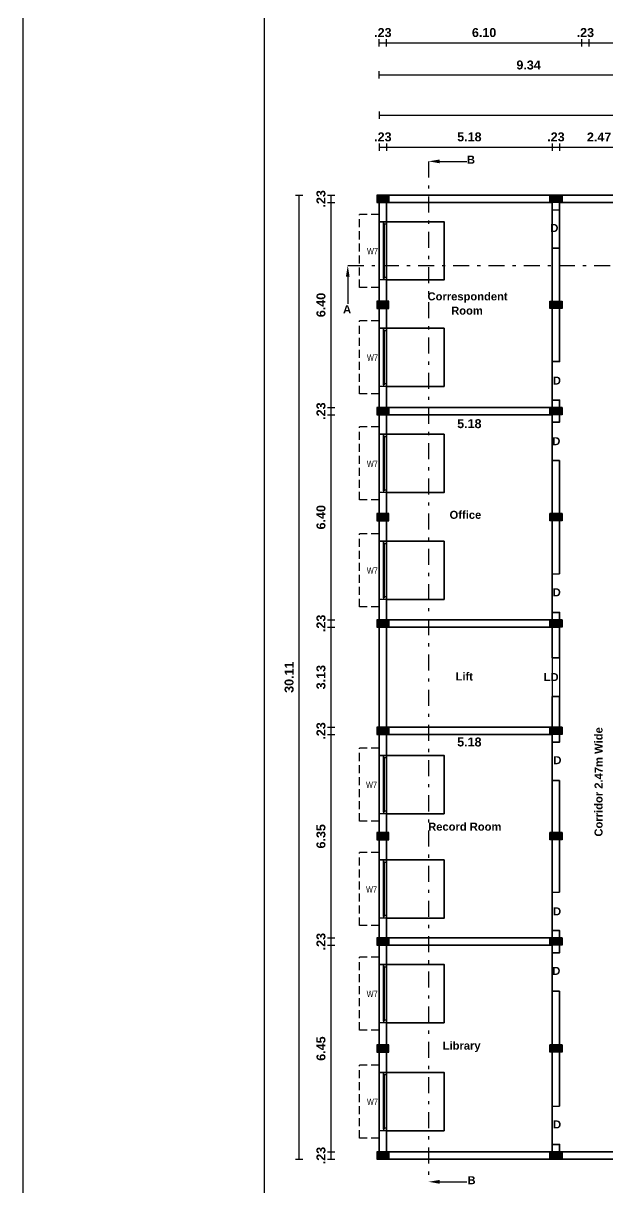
# Model space of a CAD drawing. Header units: metres. Extents: x 0 to 602, y 0 to 196.
# Drawn here: x 295.49 to 313.76, y 67.42 to 103.78 of the extents above; entities that cross this region are included whole.
import ezdxf

# ---------------------------------------------------------------- set-up
doc = ezdxf.new("R2010")
doc.units = ezdxf.units.M
doc.header["$MEASUREMENT"] = 0
doc.linetypes.add('DASHDOT2', pattern=[0.5, 0.25, -0.125, 0, -0.125])
doc.linetypes.add('HIDDEN', pattern=[0.375, 0.25, -0.125])
for name, color, linetype, lineweight in [('BLK_1_FLR_0_BLT_UP_AREA', 4, 'Continuous', 30), ('BLK_1_FLR_0_ROOM_1_LIGHT_VENTILATION_1', 4, 'Continuous', 30), ('BLK_1_FLR_0_ROOM_1_LIGHT_VENTILATION_2', 4, 'Continuous', 30), ('BLK_1_FLR_0_ROOM_2_LIGHT_VENTILATION_1', 4, 'Continuous', 30), ('BLK_1_FLR_0_ROOM_2_LIGHT_VENTILATION_2', 4, 'Continuous', 30), ('BLK_1_FLR_0_ROOM_3_LIGHT_VENTILATION_1', 4, 'Continuous', 30), ('BLK_1_FLR_0_ROOM_3_LIGHT_VENTILATION_2', 4, 'Continuous', 30), ('BLK_1_FLR_0_ROOM_4_LIGHT_VENTILATION_1', 4, 'Continuous', 30), ('BLK_1_FLR_0_ROOM_4_LIGHT_VENTILATION_2', 4, 'Continuous', 30)]:
    doc.layers.add(name, color=color, linetype=linetype, lineweight=lineweight)
for name, color, linetype in [('BLK_1_FLR_0_CARPET_AREA', 10, 'Continuous'), ('BLK_1_FLR_0_REGULAR_ROOM_1', 3, 'Continuous'), ('BLK_1_FLR_0_REGULAR_ROOM_2', 3, 'Continuous'), ('BLK_1_FLR_0_REGULAR_ROOM_3', 3, 'Continuous'), ('BLK_1_FLR_0_REGULAR_ROOM_4', 3, 'Continuous'), ('BLK_1_FLR_1_LIFT_2', 7, 'Continuous')]:
    doc.layers.add(name, color=color, linetype=linetype)
doc.styles.add('Ar Bold', font='arialbd.ttf')
doc.styles.get("Standard").update_dxf_attribs({"font": 'swissc.ttf', "height": 0.23})
doc.dimstyles.new('~dimensions', dxfattribs={"dimtxt": 0.28, "dimasz": 0.17, "dimexe": 0.05, "dimexo": 0.0625, "dimgap": 0.06, "dimtad": 1, "dimzin": 4, "dimdsep": 46, "dimtxsty": 'Ar Bold', "dimcen": 0.09, "dimse1": 1, "dimse2": 1, "dimsd1": 1, "dimsd2": 1, "dimclrt": 4, "dimadec": 0, "dimazin": 0, "dimtfac": 1, "dimtix": 1, "dimtofl": 0, "dimtmove": 2, "dimatfit": 3, "dimfxl": 0, "dimtolj": 1, "dimtzin": 0, "dimarcsym": 0})

# ---------------------------------------------------------------- blocks, each defined once
blk = doc.blocks.new('*D991')
at = {"layer": 'Defpoints', "color": 0, "linetype": 'Continuous', "lineweight": 30}
for p in [(304.997, 68.536), (304.997, 68.536), (304.997, 68.306)]:
    blk.add_point(p, dxfattribs=at)
at = {"color": 4, "linetype": 'Continuous', "insert": (304.794, 68.421), "char_height": 0.28, "attachment_point": 5, "rotation": 90, "style": 'Ar Bold'}
blk.add_mtext('\\A1;.23', dxfattribs=at)
blk = doc.blocks.new('*D992')
at = {"layer": 'Defpoints', "color": 0, "linetype": 'Continuous', "lineweight": 30}
for p in [(304.997, 74.986), (304.997, 74.986), (304.997, 68.536)]:
    blk.add_point(p, dxfattribs=at)
at = {"color": 4, "linetype": 'Continuous', "insert": (304.794, 71.761), "char_height": 0.28, "attachment_point": 5, "rotation": 90, "style": 'Ar Bold'}
blk.add_mtext('\\A1;6.45', dxfattribs=at)
blk = doc.blocks.new('*D993')
at = {"layer": 'Defpoints', "color": 0, "linetype": 'Continuous', "lineweight": 30}
for p in [(304.997, 75.216), (304.997, 75.216), (304.997, 74.986)]:
    blk.add_point(p, dxfattribs=at)
at = {"color": 4, "linetype": 'Continuous', "insert": (304.794, 75.101), "char_height": 0.28, "attachment_point": 5, "rotation": 90, "style": 'Ar Bold'}
blk.add_mtext('\\A1;.23', dxfattribs=at)
blk = doc.blocks.new('*D994')
at = {"layer": 'Defpoints', "color": 0, "linetype": 'Continuous', "lineweight": 30}
for p in [(304.997, 81.566), (304.997, 81.566), (304.997, 75.216)]:
    blk.add_point(p, dxfattribs=at)
at = {"color": 4, "linetype": 'Continuous', "insert": (304.794, 78.391), "char_height": 0.28, "attachment_point": 5, "rotation": 90, "style": 'Ar Bold'}
blk.add_mtext('\\A1;6.35', dxfattribs=at)
blk = doc.blocks.new('*D995')
at = {"layer": 'Defpoints', "color": 0, "linetype": 'Continuous', "lineweight": 30}
for p in [(304.997, 81.796), (304.997, 81.796), (304.997, 81.566)]:
    blk.add_point(p, dxfattribs=at)
at = {"color": 4, "linetype": 'Continuous', "insert": (304.794, 81.681), "char_height": 0.28, "attachment_point": 5, "rotation": 90, "style": 'Ar Bold'}
blk.add_mtext('\\A1;.23', dxfattribs=at)
blk = doc.blocks.new('*D996')
at = {"layer": 'Defpoints', "color": 0, "linetype": 'Continuous', "lineweight": 30}
for p in [(304.997, 84.926), (304.997, 84.926), (304.997, 81.796)]:
    blk.add_point(p, dxfattribs=at)
at = {"color": 4, "linetype": 'Continuous', "insert": (304.794, 83.361), "char_height": 0.28, "attachment_point": 5, "rotation": 90, "style": 'Ar Bold'}
blk.add_mtext('\\A1;3.13', dxfattribs=at)
blk = doc.blocks.new('*D911')
at = {"layer": 'Defpoints', "color": 0, "linetype": 'Continuous', "lineweight": 30}
for p in [(304.997, 85.156), (304.997, 85.156), (304.997, 84.926)]:
    blk.add_point(p, dxfattribs=at)
at = {"color": 4, "linetype": 'Continuous', "insert": (304.794, 85.041), "char_height": 0.28, "attachment_point": 5, "rotation": 90, "style": 'Ar Bold'}
blk.add_mtext('\\A1;.23', dxfattribs=at)
blk = doc.blocks.new('*D912')
at = {"layer": 'Defpoints', "color": 0, "linetype": 'Continuous', "lineweight": 30}
for p in [(304.997, 91.556), (304.997, 91.556), (304.997, 85.156)]:
    blk.add_point(p, dxfattribs=at)
at = {"color": 4, "linetype": 'Continuous', "insert": (304.794, 88.356), "char_height": 0.28, "attachment_point": 5, "rotation": 90, "style": 'Ar Bold'}
blk.add_mtext('\\A1;6.40', dxfattribs=at)
blk = doc.blocks.new('*D913')
at = {"layer": 'Defpoints', "color": 0, "linetype": 'Continuous', "lineweight": 30}
for p in [(304.997, 91.786), (304.997, 91.786), (304.997, 91.556)]:
    blk.add_point(p, dxfattribs=at)
at = {"color": 4, "linetype": 'Continuous', "insert": (304.794, 91.671), "char_height": 0.28, "attachment_point": 5, "rotation": 90, "style": 'Ar Bold'}
blk.add_mtext('\\A1;.23', dxfattribs=at)
blk = doc.blocks.new('*D914')
at = {"layer": 'Defpoints', "color": 0, "linetype": 'Continuous', "lineweight": 30}
for p in [(304.997, 98.186), (304.997, 98.186), (304.997, 91.786)]:
    blk.add_point(p, dxfattribs=at)
at = {"color": 4, "linetype": 'Continuous', "insert": (304.794, 94.986), "char_height": 0.28, "attachment_point": 5, "rotation": 90, "style": 'Ar Bold'}
blk.add_mtext('\\A1;6.40', dxfattribs=at)
blk = doc.blocks.new('*D915')
at = {"layer": 'Defpoints', "color": 0, "linetype": 'Continuous', "lineweight": 30}
for p in [(304.997, 98.416), (304.997, 98.416), (304.997, 98.186)]:
    blk.add_point(p, dxfattribs=at)
at = {"color": 4, "linetype": 'Continuous', "insert": (304.794, 98.301), "char_height": 0.28, "attachment_point": 5, "rotation": 90, "style": 'Ar Bold'}
blk.add_mtext('\\A1;.23', dxfattribs=at)
blk = doc.blocks.new('*D916')
at = {"layer": 'Defpoints', "color": 0, "linetype": 'Continuous', "lineweight": 30}
for p in [(304, 98.416), (304.112, 98.416), (304.112, 68.306)]:
    blk.add_point(p, dxfattribs=at)
at = {"color": 4, "linetype": 'Continuous', "insert": (303.797, 83.361), "char_height": 0.28, "attachment_point": 5, "rotation": 90, "style": 'Ar Bold'}
blk.add_mtext('\\A1;30.11', dxfattribs=at)
blk = doc.blocks.new('*D917')
at = {"layer": 'Defpoints', "color": 0, "linetype": 'Continuous', "lineweight": 30}
for p in [(306.612, 100.031), (306.842, 100.031), (306.842, 100.031)]:
    blk.add_point(p, dxfattribs=at)
at = {"color": 4, "linetype": 'Continuous', "insert": (306.727, 100.234), "char_height": 0.28, "attachment_point": 5, "style": 'Ar Bold'}
blk.add_mtext('\\A1;.23', dxfattribs=at)
blk = doc.blocks.new('*D918')
at = {"layer": 'Defpoints', "color": 0, "linetype": 'Continuous', "lineweight": 30}
for p in [(306.842, 100.031), (312.022, 100.031), (312.022, 100.031)]:
    blk.add_point(p, dxfattribs=at)
at = {"color": 4, "linetype": 'Continuous', "insert": (309.432, 100.234), "char_height": 0.28, "attachment_point": 5, "style": 'Ar Bold'}
blk.add_mtext('\\A1;5.18', dxfattribs=at)
blk = doc.blocks.new('*D919')
at = {"layer": 'Defpoints', "color": 0, "linetype": 'Continuous', "lineweight": 30}
for p in [(312.022, 100.031), (312.252, 100.031), (312.252, 100.031)]:
    blk.add_point(p, dxfattribs=at)
at = {"color": 4, "linetype": 'Continuous', "insert": (312.137, 100.234), "char_height": 0.28, "attachment_point": 5, "style": 'Ar Bold'}
blk.add_mtext('\\A1;.23', dxfattribs=at)
blk = doc.blocks.new('*D920')
at = {"layer": 'Defpoints', "color": 0, "linetype": 'Continuous', "lineweight": 30}
for p in [(312.252, 100.031), (314.722, 100.031), (314.722, 100.031)]:
    blk.add_point(p, dxfattribs=at)
at = {"color": 4, "linetype": 'Continuous', "insert": (313.487, 100.232), "char_height": 0.28, "attachment_point": 5, "style": 'Ar Bold'}
blk.add_mtext('\\A1;2.47', dxfattribs=at)
blk = doc.blocks.new('*D942')
at = {"layer": 'Defpoints', "color": 0, "linetype": 'Continuous', "lineweight": 30}
for p in [(306.612, 101.02), (306.612, 100.916), (365.302, 100.916)]:
    blk.add_point(p, dxfattribs=at)
at = {"color": 4, "linetype": 'Continuous', "insert": (335.957, 101.223), "char_height": 0.28, "attachment_point": 5, "style": 'Ar Bold'}
blk.add_mtext('\\A1;58.69', dxfattribs=at)
blk = doc.blocks.new('*D1004')
at = {"layer": 'Defpoints', "color": 0, "linetype": 'Continuous', "lineweight": 30}
for p in [(306.842, 81.459), (312.021, 81.129), (312.022, 81.451)]:
    blk.add_point(p, dxfattribs=at)
at = {"color": 4, "linetype": 'Continuous', "insert": (309.431, 81.335), "char_height": 0.28, "attachment_point": 5, "rotation": 359.9165, "style": 'Ar Bold'}
blk.add_mtext('\\A1;5.18', dxfattribs=at)
blk = doc.blocks.new('*D1005')
at = {"layer": 'Defpoints', "color": 0, "linetype": 'Continuous', "lineweight": 30}
for p in [(306.842, 91.446), (312.022, 91.441), (312.021, 91.072)]:
    blk.add_point(p, dxfattribs=at)
at = {"color": 4, "linetype": 'Continuous', "insert": (309.431, 91.277), "char_height": 0.28, "attachment_point": 5, "rotation": 359.9458, "style": 'Ar Bold'}
blk.add_mtext('\\A1;5.18', dxfattribs=at)
blk = doc.blocks.new('*D1081')
at = {"layer": 'Defpoints', "color": 0, "linetype": 'Continuous', "lineweight": 30}
for p in [(306.612, 103.289), (306.842, 103.289), (306.842, 103.289)]:
    blk.add_point(p, dxfattribs=at)
at = {"color": 4, "linetype": 'Continuous', "insert": (306.727, 103.492), "char_height": 0.28, "attachment_point": 5, "style": 'Ar Bold'}
blk.add_mtext('\\A1;.23', dxfattribs=at)
blk = doc.blocks.new('*D1082')
at = {"layer": 'Defpoints', "color": 0, "linetype": 'Continuous', "lineweight": 30}
for p in [(306.842, 103.289), (312.942, 103.289), (312.942, 103.289)]:
    blk.add_point(p, dxfattribs=at)
at = {"color": 4, "linetype": 'Continuous', "insert": (309.892, 103.492), "char_height": 0.28, "attachment_point": 5, "style": 'Ar Bold'}
blk.add_mtext('\\A1;6.10', dxfattribs=at)
blk = doc.blocks.new('*D1083')
at = {"layer": 'Defpoints', "color": 0, "linetype": 'Continuous', "lineweight": 30}
for p in [(312.942, 103.289), (313.172, 103.289), (313.172, 103.289)]:
    blk.add_point(p, dxfattribs=at)
at = {"color": 4, "linetype": 'Continuous', "insert": (313.057, 103.492), "char_height": 0.28, "attachment_point": 5, "style": 'Ar Bold'}
blk.add_mtext('\\A1;.23', dxfattribs=at)
blk = doc.blocks.new('*D1084')
at = {"layer": 'Defpoints', "color": 0, "linetype": 'Continuous', "lineweight": 30}
for p in [(313.172, 103.289), (315.722, 103.289), (315.722, 103.289)]:
    blk.add_point(p, dxfattribs=at)
at = {"color": 4, "linetype": 'Continuous', "insert": (314.447, 103.492), "char_height": 0.28, "attachment_point": 5, "style": 'Ar Bold'}
blk.add_mtext('\\A1;2.55', dxfattribs=at)
blk = doc.blocks.new('*D1105')
at = {"layer": 'Defpoints', "color": 0, "linetype": 'Continuous', "lineweight": 30}
for p in [(306.612, 102.289), (315.952, 102.263), (315.952, 102.263)]:
    blk.add_point(p, dxfattribs=at)
at = {"color": 4, "linetype": 'Continuous', "insert": (311.282, 102.479), "char_height": 0.28, "attachment_point": 5, "rotation": 359.8406, "style": 'Ar Bold'}
blk.add_mtext('\\A1;9.34', dxfattribs=at)

msp = doc.modelspace()

# ---------------------------------------------------------------- hatches: boundary and pattern name
at = {"linetype": 'Continuous', "ltscale": 0.1}
h = msp.add_hatch(color=8, dxfattribs=at)
h.dxf.hatch_style = 1
h.paths.add_polyline_path([(306.537, 98.186), (306.917, 98.186), (306.917, 98.416), (306.537, 98.416)])
h = msp.add_hatch(color=8, dxfattribs=at)
h.dxf.hatch_style = 1
h.paths.add_polyline_path([(312.327, 98.186), (311.947, 98.186), (311.947, 98.416), (312.327, 98.416)])
h = msp.add_hatch(color=8, dxfattribs=at)
h.dxf.hatch_style = 1
h.paths.add_polyline_path([(306.537, 94.871), (306.917, 94.871), (306.917, 95.101), (306.537, 95.101)])
h = msp.add_hatch(color=8, dxfattribs=at)
h.dxf.hatch_style = 1
h.paths.add_polyline_path([(312.327, 94.871), (311.947, 94.871), (311.947, 95.101), (312.327, 95.101)])
h = msp.add_hatch(color=8, dxfattribs=at)
h.dxf.hatch_style = 1
h.paths.add_polyline_path([(306.537, 91.556), (306.917, 91.556), (306.917, 91.786), (306.537, 91.786)])
h = msp.add_hatch(color=8, dxfattribs=at)
h.dxf.hatch_style = 1
h.paths.add_polyline_path([(312.327, 91.556), (311.947, 91.556), (311.947, 91.786), (312.327, 91.786)])
h = msp.add_hatch(color=8, dxfattribs=at)
h.dxf.hatch_style = 1
h.paths.add_polyline_path([(306.537, 88.241), (306.917, 88.241), (306.917, 88.471), (306.537, 88.471)])
h = msp.add_hatch(color=8, dxfattribs=at)
h.dxf.hatch_style = 1
h.paths.add_polyline_path([(312.327, 88.241), (311.947, 88.241), (311.947, 88.471), (312.327, 88.471)])
h = msp.add_hatch(color=8, dxfattribs=at)
h.dxf.hatch_style = 1
h.paths.add_polyline_path([(306.537, 84.926), (306.917, 84.926), (306.917, 85.156), (306.537, 85.156)])
h = msp.add_hatch(color=8, dxfattribs=at)
h.dxf.hatch_style = 1
h.paths.add_polyline_path([(312.327, 84.926), (311.947, 84.926), (311.947, 85.156), (312.327, 85.156)])
h = msp.add_hatch(color=8, dxfattribs=at)
h.dxf.hatch_style = 1
h.paths.add_polyline_path([(306.537, 81.566), (306.917, 81.566), (306.917, 81.796), (306.537, 81.796)])
h = msp.add_hatch(color=8, dxfattribs=at)
h.dxf.hatch_style = 1
h.paths.add_polyline_path([(312.327, 81.566), (311.947, 81.566), (311.947, 81.796), (312.327, 81.796)])
h = msp.add_hatch(color=8, dxfattribs=at)
h.dxf.hatch_style = 1
h.paths.add_polyline_path([(306.537, 78.276), (306.917, 78.276), (306.917, 78.506), (306.537, 78.506)])
h = msp.add_hatch(color=8, dxfattribs=at)
h.dxf.hatch_style = 1
h.paths.add_polyline_path([(312.327, 78.276), (311.947, 78.276), (311.947, 78.506), (312.327, 78.506)])
h = msp.add_hatch(color=8, dxfattribs=at)
h.dxf.hatch_style = 1
h.paths.add_polyline_path([(306.537, 74.986), (306.917, 74.986), (306.917, 75.216), (306.537, 75.216)])
h = msp.add_hatch(color=8, dxfattribs=at)
h.dxf.hatch_style = 1
h.paths.add_polyline_path([(312.327, 74.986), (311.947, 74.986), (311.947, 75.216), (312.327, 75.216)])
h = msp.add_hatch(color=8, dxfattribs=at)
h.dxf.hatch_style = 1
h.paths.add_polyline_path([(306.537, 71.646), (306.917, 71.646), (306.917, 71.876), (306.537, 71.876)])
h = msp.add_hatch(color=8, dxfattribs=at)
h.dxf.hatch_style = 1
h.paths.add_polyline_path([(312.327, 71.646), (311.947, 71.646), (311.947, 71.876), (312.327, 71.876)])
h = msp.add_hatch(color=8, dxfattribs=at)
h.dxf.hatch_style = 1
h.paths.add_polyline_path([(306.537, 68.306), (306.917, 68.306), (306.917, 68.536), (306.537, 68.536)])
h = msp.add_hatch(color=8, dxfattribs=at)
h.dxf.hatch_style = 1
h.paths.add_polyline_path([(312.327, 68.306), (311.947, 68.306), (311.947, 68.536), (312.327, 68.536)])

# ---------------------------------------------------------------- linework, layer by layer
at = {"linetype": 'Continuous'}
for p, q in [((306.612, 103.059), (306.612, 103.289)), ((306.842, 103.059), (306.842, 103.289)), ((312.942, 103.059), (312.942, 103.289)), ((313.172, 103.059), (313.172, 103.289)), ((306.612, 103.174), (365.302, 103.174)), ((306.612, 102.059), (306.612, 102.289)), ((306.612, 102.174), (365.302, 102.174)), ((306.612, 101.031), (306.612, 100.801)), ((306.612, 100.916), (365.302, 100.916)), ((306.612, 100.031), (306.612, 99.801)), ((306.842, 100.031), (306.842, 99.801)), ((312.022, 100.031), (312.022, 99.801)), ((312.252, 100.031), (312.252, 99.801)), ((306.612, 99.916), (365.302, 99.916)), ((303.997, 98.416), (304.227, 98.416)), ((304.112, 68.306), (304.112, 98.416)), ((304.997, 98.416), (305.227, 98.416)), ((305.112, 68.306), (305.112, 98.416)), ((304.997, 98.186), (305.227, 98.186)), ((304.997, 91.786), (305.227, 91.786)), ((304.997, 91.556), (305.227, 91.556)), ((304.997, 85.156), (305.227, 85.156)), ((304.997, 84.926), (305.227, 84.926)), ((312.022, 83.961), (312.252, 83.961)), ((312.022, 82.761), (312.252, 82.761)), ((304.997, 81.796), (305.227, 81.796)), ((304.997, 81.566), (305.227, 81.566)), ((304.997, 75.216), (305.227, 75.216)), ((304.997, 74.986), (305.227, 74.986)), ((304.997, 68.536), (305.227, 68.536)), ((303.997, 68.306), (304.227, 68.306)), ((304.997, 68.306), (305.227, 68.306))]:
    msp.add_line(p, q, dxfattribs=at)
at = {"color": 71, "linetype": 'DASHDOT2', "ltscale": 2}
for p, q in [((308.153, 99.471), (308.153, 67.6)), ((305.629, 96.22), (365.902, 96.22))]:
    msp.add_line(p, q, dxfattribs=at)
at = {"linetype": 'Continuous', "ltscale": 0.1}
for p, q in [((306.537, 98.416), (306.917, 98.416)), ((365.302, 98.416), (306.612, 98.416)), ((306.612, 98.416), (306.612, 68.306)), ((312.327, 98.416), (311.947, 98.416)), ((312.022, 98.186), (306.842, 98.186)), ((306.842, 98.186), (306.842, 91.786)), ((312.022, 98.186), (312.022, 97.956)), ((312.022, 97.956), (312.252, 97.956)), ((314.722, 98.186), (312.252, 98.186)), ((312.252, 98.186), (312.252, 97.956)), ((312.022, 96.756), (312.022, 93.216)), ((312.022, 96.756), (312.252, 96.756)), ((312.252, 96.756), (312.252, 93.216)), ((306.537, 95.101), (306.917, 95.101)), ((312.022, 93.216), (312.252, 93.216)), ((312.022, 92.016), (312.022, 91.786)), ((312.022, 92.016), (312.252, 92.016)), ((312.252, 92.016), (312.252, 91.326)), ((306.537, 91.786), (306.917, 91.786)), ((312.022, 91.786), (306.842, 91.786)), ((312.327, 91.786), (311.947, 91.786)), ((312.022, 91.556), (306.842, 91.556)), ((306.842, 91.556), (306.842, 85.156)), ((312.022, 91.556), (312.022, 91.326)), ((312.022, 91.326), (312.252, 91.326)), ((312.022, 90.126), (312.022, 86.586)), ((312.022, 90.126), (312.252, 90.126)), ((312.252, 90.126), (312.252, 86.586)), ((306.537, 88.471), (306.917, 88.471)), ((312.327, 88.471), (311.947, 88.471)), ((312.022, 86.586), (312.252, 86.586)), ((306.537, 85.156), (306.917, 85.156)), ((312.022, 85.156), (306.842, 85.156)), ((312.327, 85.156), (311.947, 85.156)), ((312.022, 85.386), (312.022, 85.156)), ((312.022, 85.386), (312.252, 85.386)), ((312.252, 85.386), (312.252, 84.926)), ((312.252, 84.926), (306.842, 84.926)), ((306.842, 84.926), (306.842, 81.796)), ((306.537, 81.796), (306.917, 81.796)), ((312.252, 81.796), (306.842, 81.796)), ((312.022, 81.566), (306.842, 81.566)), ((306.842, 81.566), (306.842, 75.216)), ((312.327, 81.796), (311.947, 81.796)), ((312.022, 81.566), (312.022, 81.336)), ((312.252, 81.796), (312.252, 81.336)), ((312.022, 81.336), (312.252, 81.336)), ((312.022, 80.136), (312.022, 76.646)), ((312.022, 80.136), (312.252, 80.136)), ((312.252, 80.136), (312.252, 76.646)), ((306.537, 78.506), (306.917, 78.506)), ((312.327, 78.506), (311.947, 78.506)), ((312.022, 76.646), (312.252, 76.646)), ((312.022, 75.446), (312.022, 75.216)), ((312.022, 75.446), (312.252, 75.446)), ((312.252, 75.446), (312.252, 74.756)), ((306.537, 75.216), (306.917, 75.216)), ((312.022, 75.216), (306.842, 75.216)), ((312.022, 74.986), (306.842, 74.986)), ((306.842, 74.986), (306.842, 68.536)), ((312.327, 75.216), (311.947, 75.216)), ((312.022, 74.986), (312.022, 74.756)), ((312.022, 74.756), (312.252, 74.756)), ((312.022, 73.556), (312.022, 69.966)), ((312.022, 73.556), (312.252, 73.556)), ((312.252, 73.556), (312.252, 69.966)), ((306.537, 71.876), (306.917, 71.876)), ((312.327, 71.876), (311.947, 71.876)), ((312.022, 69.966), (312.252, 69.966)), ((312.022, 68.766), (312.022, 68.536)), ((312.022, 68.766), (312.252, 68.766)), ((312.252, 68.766), (312.252, 68.536)), ((306.537, 68.536), (306.917, 68.536)), ((312.022, 68.536), (306.842, 68.536)), ((312.327, 68.536), (311.947, 68.536)), ((314.722, 68.536), (312.252, 68.536)), ((306.612, 68.306), (314.952, 68.306))]:
    msp.add_line(p, q, dxfattribs=at)
at = {"linetype": 'HIDDEN'}
for p, q in [((306.612, 97.816), (306.002, 97.816)), ((306.002, 95.536), (306.002, 97.816)), ((306.612, 97.586), (306.612, 97.816)), ((306.612, 95.766), (306.612, 95.536)), ((306.612, 95.536), (306.002, 95.536)), ((306.612, 94.49), (306.002, 94.49)), ((306.002, 92.21), (306.002, 94.49)), ((306.612, 94.26), (306.612, 94.49)), ((306.612, 92.44), (306.612, 92.21)), ((306.612, 92.21), (306.002, 92.21)), ((306.612, 91.176), (306.002, 91.176)), ((306.002, 88.896), (306.002, 91.176)), ((306.612, 90.946), (306.612, 91.176)), ((306.612, 89.126), (306.612, 88.896)), ((306.612, 88.896), (306.002, 88.896)), ((306.612, 87.838), (306.002, 87.838)), ((306.002, 85.558), (306.002, 87.838)), ((306.612, 87.608), (306.612, 87.838)), ((306.612, 85.558), (306.002, 85.558)), ((306.612, 85.788), (306.612, 85.558)), ((306.612, 81.148), (306.002, 81.148)), ((306.002, 78.868), (306.002, 81.148)), ((306.612, 80.918), (306.612, 81.148)), ((306.612, 79.098), (306.612, 78.868)), ((306.612, 78.868), (306.002, 78.868)), ((306.612, 77.883), (306.002, 77.883)), ((306.002, 75.603), (306.002, 77.883)), ((306.612, 77.653), (306.612, 77.883)), ((306.612, 75.833), (306.612, 75.603)), ((306.612, 75.603), (306.002, 75.603)), ((306.612, 74.618), (306.002, 74.618)), ((306.002, 72.338), (306.002, 74.618)), ((306.612, 74.388), (306.612, 74.618)), ((306.612, 72.568), (306.612, 72.338)), ((306.612, 72.338), (306.002, 72.338)), ((306.612, 71.247), (306.002, 71.247)), ((306.002, 68.967), (306.002, 71.247)), ((306.612, 71.017), (306.612, 71.247)), ((306.612, 69.197), (306.612, 68.967)), ((306.612, 68.967), (306.002, 68.967))]:
    msp.add_line(p, q, dxfattribs=at)
for p, q in [((306.612, 95.766), (306.612, 97.586)), ((306.842, 97.586), (306.612, 97.586)), ((306.742, 97.536), (306.742, 97.586)), ((306.742, 95.816), (306.742, 97.536)), ((306.772, 97.536), (306.742, 97.536)), ((306.772, 97.506), (306.772, 97.536)), ((306.772, 97.506), (306.772, 95.846)), ((306.842, 97.506), (306.772, 97.506)), ((306.842, 95.766), (306.842, 97.586)), ((306.842, 95.766), (306.612, 95.766)), ((306.772, 95.816), (306.742, 95.816)), ((306.742, 95.816), (306.742, 95.766)), ((306.772, 95.846), (306.772, 95.816)), ((306.842, 95.846), (306.772, 95.846)), ((306.612, 92.44), (306.612, 94.26)), ((306.842, 94.26), (306.612, 94.26)), ((306.742, 94.21), (306.742, 94.26)), ((306.742, 92.49), (306.742, 94.21)), ((306.772, 94.21), (306.742, 94.21)), ((306.772, 94.18), (306.772, 94.21)), ((306.842, 92.44), (306.842, 94.26)), ((306.772, 94.18), (306.772, 92.52)), ((306.842, 94.18), (306.772, 94.18)), ((306.842, 92.44), (306.612, 92.44)), ((306.772, 92.49), (306.742, 92.49)), ((306.742, 92.49), (306.742, 92.44)), ((306.772, 92.52), (306.772, 92.49)), ((306.842, 92.52), (306.772, 92.52)), ((306.612, 89.126), (306.612, 90.946)), ((306.842, 90.946), (306.612, 90.946)), ((306.742, 90.896), (306.742, 90.946)), ((306.842, 89.126), (306.842, 90.946)), ((306.742, 89.176), (306.742, 90.896)), ((306.772, 90.896), (306.742, 90.896)), ((306.772, 90.866), (306.772, 90.896)), ((306.772, 90.866), (306.772, 89.206)), ((306.842, 90.866), (306.772, 90.866)), ((306.842, 89.126), (306.612, 89.126)), ((306.772, 89.176), (306.742, 89.176)), ((306.742, 89.176), (306.742, 89.126)), ((306.772, 89.206), (306.772, 89.176)), ((306.842, 89.206), (306.772, 89.206)), ((306.612, 85.788), (306.612, 87.608)), ((306.842, 87.608), (306.612, 87.608)), ((306.742, 87.558), (306.742, 87.608)), ((306.742, 85.838), (306.742, 87.558)), ((306.772, 87.558), (306.742, 87.558)), ((306.772, 87.528), (306.772, 87.558)), ((306.772, 87.528), (306.772, 85.868)), ((306.842, 87.528), (306.772, 87.528)), ((306.842, 85.788), (306.842, 87.608)), ((306.772, 85.838), (306.742, 85.838)), ((306.742, 85.838), (306.742, 85.788)), ((306.772, 85.868), (306.772, 85.838)), ((306.842, 85.868), (306.772, 85.868)), ((306.842, 85.788), (306.612, 85.788)), ((306.612, 79.098), (306.612, 80.918)), ((306.842, 80.918), (306.612, 80.918)), ((306.742, 80.868), (306.742, 80.918)), ((306.742, 79.148), (306.742, 80.868)), ((306.772, 80.868), (306.742, 80.868)), ((306.772, 80.838), (306.772, 80.868)), ((306.772, 80.838), (306.772, 79.178)), ((306.842, 80.838), (306.772, 80.838)), ((306.842, 79.098), (306.842, 80.918)), ((306.842, 79.098), (306.612, 79.098)), ((306.772, 79.148), (306.742, 79.148)), ((306.742, 79.148), (306.742, 79.098)), ((306.772, 79.178), (306.772, 79.148)), ((306.842, 79.178), (306.772, 79.178)), ((306.612, 75.833), (306.612, 77.653)), ((306.842, 77.653), (306.612, 77.653)), ((306.742, 77.603), (306.742, 77.653)), ((306.742, 75.883), (306.742, 77.603)), ((306.772, 77.603), (306.742, 77.603)), ((306.772, 77.573), (306.772, 77.603)), ((306.772, 77.573), (306.772, 75.913)), ((306.842, 77.573), (306.772, 77.573)), ((306.842, 75.833), (306.842, 77.653)), ((306.842, 75.833), (306.612, 75.833)), ((306.772, 75.883), (306.742, 75.883)), ((306.742, 75.883), (306.742, 75.833)), ((306.772, 75.913), (306.772, 75.883)), ((306.842, 75.913), (306.772, 75.913)), ((306.612, 72.568), (306.612, 74.388)), ((306.842, 74.388), (306.612, 74.388)), ((306.742, 74.338), (306.742, 74.388)), ((306.742, 72.618), (306.742, 74.338)), ((306.772, 74.338), (306.742, 74.338)), ((306.772, 74.308), (306.772, 74.338)), ((306.772, 74.308), (306.772, 72.648)), ((306.842, 74.308), (306.772, 74.308)), ((306.842, 72.568), (306.842, 74.388)), ((306.842, 72.568), (306.612, 72.568)), ((306.772, 72.618), (306.742, 72.618)), ((306.742, 72.618), (306.742, 72.568)), ((306.772, 72.648), (306.772, 72.618)), ((306.842, 72.648), (306.772, 72.648)), ((306.612, 69.197), (306.612, 71.017)), ((306.842, 71.017), (306.612, 71.017)), ((306.742, 70.967), (306.742, 71.017)), ((306.742, 69.247), (306.742, 70.967)), ((306.772, 70.967), (306.742, 70.967)), ((306.772, 70.937), (306.772, 70.967)), ((306.772, 70.937), (306.772, 69.277)), ((306.842, 70.937), (306.772, 70.937)), ((306.842, 69.197), (306.842, 71.017)), ((306.842, 69.197), (306.612, 69.197)), ((306.772, 69.247), (306.742, 69.247)), ((306.742, 69.247), (306.742, 69.197)), ((306.772, 69.277), (306.772, 69.247)), ((306.842, 69.277), (306.772, 69.277))]:
    msp.add_line(p, q)
at = {"linetype": 'Continuous', "lineweight": 30}
msp.add_lwpolyline([(295.487, 189.801), (471.273, 189.801), (471.273, 15.108), (295.487, 15.108)], close=True, dxfattribs=at)
at = {"color": 5}
msp.add_lwpolyline([(387.534, 64.21), (303.031, 64.21), (303.031, 139.094), (387.534, 139.094)], close=True, dxfattribs=at)
at = {"color": 1}
for points in [[(308.503, 99.471), (309.353, 99.471)], [(305.629, 95.87), (305.629, 95.02)], [(308.503, 67.6), (309.353, 67.6)]]:
    msp.add_lwpolyline(points, dxfattribs=at)
at = {"color": 5, "linetype": 'Continuous', "ltscale": 0.1}
for points in [[(306.537, 98.186), (306.917, 98.186), (306.917, 98.416), (306.537, 98.416)], [(312.327, 98.186), (311.947, 98.186), (311.947, 98.416), (312.327, 98.416)], [(306.537, 94.871), (306.917, 94.871), (306.917, 95.101), (306.537, 95.101)], [(312.327, 94.871), (311.947, 94.871), (311.947, 95.101), (312.327, 95.101)], [(306.537, 91.556), (306.917, 91.556), (306.917, 91.786), (306.537, 91.786)], [(312.327, 91.556), (311.947, 91.556), (311.947, 91.786), (312.327, 91.786)], [(306.537, 88.241), (306.917, 88.241), (306.917, 88.471), (306.537, 88.471)], [(312.327, 88.241), (311.947, 88.241), (311.947, 88.471), (312.327, 88.471)], [(306.537, 84.926), (306.917, 84.926), (306.917, 85.156), (306.537, 85.156)], [(312.327, 84.926), (311.947, 84.926), (311.947, 85.156), (312.327, 85.156)], [(306.537, 81.566), (306.917, 81.566), (306.917, 81.796), (306.537, 81.796)], [(312.327, 81.566), (311.947, 81.566), (311.947, 81.796), (312.327, 81.796)], [(306.537, 78.276), (306.917, 78.276), (306.917, 78.506), (306.537, 78.506)], [(312.327, 78.276), (311.947, 78.276), (311.947, 78.506), (312.327, 78.506)], [(306.537, 74.986), (306.917, 74.986), (306.917, 75.216), (306.537, 75.216)], [(312.327, 74.986), (311.947, 74.986), (311.947, 75.216), (312.327, 75.216)], [(306.537, 71.646), (306.917, 71.646), (306.917, 71.876), (306.537, 71.876)], [(312.327, 71.646), (311.947, 71.646), (311.947, 71.876), (312.327, 71.876)], [(306.537, 68.306), (306.917, 68.306), (306.917, 68.536), (306.537, 68.536)], [(312.327, 68.306), (311.947, 68.306), (311.947, 68.536), (312.327, 68.536)]]:
    msp.add_lwpolyline(points, close=True, dxfattribs=at)
at = {"color": 1, "linetype": 'Continuous', "ltscale": 0.1}
for points in [[(311.947, 98.416), (306.917, 98.416), (306.917, 98.186), (311.947, 98.186)], [(314.722, 98.416), (312.327, 98.416), (312.327, 98.186), (314.722, 98.186)], [(306.842, 98.186), (306.612, 98.186), (306.612, 97.586), (306.842, 97.586)], [(312.252, 98.186), (312.022, 98.186), (312.022, 97.956), (312.252, 97.956)], [(312.252, 96.756), (312.022, 96.756), (312.022, 95.101), (312.252, 95.101)], [(306.842, 95.766), (306.612, 95.766), (306.612, 95.536), (306.612, 95.101), (306.842, 95.101)], [(306.842, 94.871), (306.612, 94.871), (306.612, 94.26), (306.842, 94.26)], [(312.252, 94.871), (312.022, 94.871), (312.022, 93.216), (312.252, 93.216)], [(306.842, 92.44), (306.612, 92.44), (306.612, 92.21), (306.612, 91.786), (306.842, 91.786)], [(312.252, 92.016), (312.022, 92.016), (312.022, 91.786), (312.252, 91.786)], [(311.947, 91.786), (306.917, 91.786), (306.917, 91.556), (311.947, 91.556)], [(306.842, 91.556), (306.612, 91.556), (306.612, 90.946), (306.842, 90.946)], [(312.252, 91.556), (312.022, 91.556), (312.022, 91.326), (312.252, 91.326)], [(312.252, 90.126), (312.022, 90.126), (312.022, 88.471), (312.252, 88.471)], [(306.842, 89.126), (306.612, 89.126), (306.612, 88.896), (306.612, 88.471), (306.842, 88.471)], [(306.842, 88.241), (306.612, 88.241), (306.612, 87.608), (306.842, 87.608)], [(312.252, 88.241), (312.022, 88.241), (312.022, 86.586), (312.252, 86.586)], [(306.842, 85.788), (306.612, 85.788), (306.612, 85.558), (306.612, 85.156), (306.842, 85.156)], [(311.947, 85.156), (306.917, 85.156), (306.917, 84.926), (311.947, 84.926)], [(312.252, 85.386), (312.022, 85.386), (312.022, 85.156), (312.252, 85.156)], [(306.842, 81.566), (306.612, 81.566), (306.612, 80.918), (306.842, 80.918)], [(311.947, 81.796), (306.917, 81.796), (306.917, 81.566), (311.947, 81.566)], [(312.252, 81.566), (312.022, 81.566), (312.022, 81.336), (312.252, 81.336)], [(312.252, 80.136), (312.022, 80.136), (312.022, 78.506), (312.252, 78.506)], [(306.842, 79.098), (306.612, 79.098), (306.612, 78.868), (306.612, 78.506), (306.842, 78.506)], [(306.842, 78.276), (306.612, 78.276), (306.612, 77.653), (306.842, 77.653)], [(312.252, 78.276), (312.022, 78.276), (312.022, 76.646), (312.252, 76.646)], [(306.842, 75.833), (306.612, 75.833), (306.612, 75.603), (306.612, 75.216), (306.842, 75.216)], [(312.252, 75.446), (312.022, 75.446), (312.022, 75.216), (312.252, 75.216)], [(306.842, 74.986), (306.612, 74.986), (306.612, 74.388), (306.842, 74.388)], [(311.947, 75.216), (306.917, 75.216), (306.917, 74.986), (311.947, 74.986)], [(312.252, 74.986), (312.022, 74.986), (312.022, 74.756), (312.252, 74.756)], [(312.252, 73.556), (312.022, 73.556), (312.022, 71.876), (312.252, 71.876)], [(306.842, 72.568), (306.612, 72.568), (306.612, 72.338), (306.612, 71.876), (306.842, 71.876)], [(306.842, 71.646), (306.612, 71.646), (306.612, 71.017), (306.842, 71.017)], [(312.252, 71.646), (312.022, 71.646), (312.022, 69.966), (312.252, 69.966)], [(306.842, 69.197), (306.612, 69.197), (306.612, 68.967), (306.612, 68.536), (306.842, 68.536)], [(312.252, 68.766), (312.022, 68.766), (312.022, 68.536), (312.252, 68.536)], [(311.947, 68.536), (306.917, 68.536), (306.917, 68.306), (311.947, 68.306)]]:
    msp.add_lwpolyline(points, close=True, dxfattribs=at)
for points in [[(306.842, 84.271), (306.842, 84.926), (306.612, 84.926), (306.612, 84.271)], [(306.612, 84.271), (306.612, 84.271), (306.612, 82.221), (306.612, 81.796), (306.842, 81.796), (306.842, 84.271)]]:
    msp.add_lwpolyline(points, dxfattribs=at)
at = {"linetype": 'Continuous'}
for points in [[(312.022, 83.961), (312.022, 84.926), (312.252, 84.926), (312.252, 83.961)], [(312.252, 83.961), (312.252, 81.796), (312.022, 81.796), (312.022, 82.761)]]:
    msp.add_lwpolyline(points, dxfattribs=at)
at = {"color": 1, "linetype": 'Continuous'}
for points in [[(312.252, 84.926), (312.022, 84.926), (312.022, 83.961), (312.252, 83.961)], [(312.252, 82.761), (312.022, 82.761), (312.022, 81.796), (312.252, 81.796)]]:
    msp.add_lwpolyline(points, close=True, dxfattribs=at)
at = {"color": 1}
for points in [[(308.503, 99.412), (308.153, 99.471), (308.503, 99.529)], [(305.571, 95.87), (305.629, 96.22), (305.687, 95.87)], [(308.503, 67.541), (308.153, 67.6), (308.503, 67.658)]]:
    msp.add_solid(points, dxfattribs=at)
at = {"layer": 'BLK_1_FLR_0_BLT_UP_AREA', "color": 26, "lineweight": 35}
msp.add_lwpolyline([(306.612, 98.416), (365.302, 98.416), (365.302, 89.156), (315.952, 89.156), (315.952, 86.656), (320.252, 86.656), (320.252, 79.606), (315.952, 79.606), (315.952, 68.306), (306.612, 68.306)], close=True, dxfattribs=at)
at = {"layer": 'BLK_1_FLR_0_CARPET_AREA', "color": 26, "lineweight": 35}
msp.add_lwpolyline([(314.722, 68.536), (312.252, 68.536), (312.252, 68.766), (312.022, 68.766), (312.022, 68.536), (306.842, 68.536), (306.842, 74.986), (312.022, 74.986), (312.022, 74.756), (312.252, 74.756), (312.252, 75.446), (312.022, 75.446), (312.022, 75.216), (306.842, 75.216), (306.842, 81.566), (312.022, 81.566), (312.022, 81.336), (312.252, 81.336), (312.252, 82.761), (312.022, 82.761), (312.022, 81.796), (306.842, 81.796), (306.842, 84.926), (312.022, 84.926), (312.022, 83.961), (312.252, 83.961), (312.252, 85.386), (312.022, 85.386), (312.022, 85.156), (306.842, 85.156), (306.842, 91.556), (312.022, 91.556), (312.022, 91.326), (312.252, 91.326), (312.252, 92.016), (312.022, 92.016), (312.022, 91.786), (306.842, 91.786), (306.842, 98.186), (312.022, 98.186), (312.022, 93.216), (312.252, 93.216), (312.252, 98.186), (314.722, 98.186)], dxfattribs=at)
at = {"layer": 'BLK_1_FLR_0_REGULAR_ROOM_1', "color": 3, "linetype": 'Continuous', "lineweight": 35, "ltscale": 0.25}
msp.add_lwpolyline([(306.842, 74.986), (312.022, 74.986), (312.022, 68.536), (306.842, 68.536)], close=True, dxfattribs=at)
at = {"layer": 'BLK_1_FLR_0_REGULAR_ROOM_2', "color": 3, "linetype": 'Continuous', "lineweight": 35, "ltscale": 0.25}
msp.add_lwpolyline([(306.842, 81.566), (312.022, 81.566), (312.022, 75.216), (306.842, 75.216)], close=True, dxfattribs=at)
at = {"layer": 'BLK_1_FLR_0_REGULAR_ROOM_3', "color": 3, "linetype": 'Continuous', "lineweight": 35, "ltscale": 0.25}
msp.add_lwpolyline([(306.842, 91.556), (312.022, 91.556), (312.022, 85.156), (306.842, 85.156)], close=True, dxfattribs=at)
at = {"layer": 'BLK_1_FLR_0_REGULAR_ROOM_4', "color": 3, "linetype": 'Continuous', "lineweight": 35, "ltscale": 0.25}
msp.add_lwpolyline([(306.842, 98.186), (312.022, 98.186), (312.022, 91.786), (306.842, 91.786)], close=True, dxfattribs=at)
at = {"layer": 'BLK_1_FLR_0_ROOM_1_LIGHT_VENTILATION_1', "color": 3, "linetype": 'Continuous', "lineweight": 35, "ltscale": 0.25}
msp.add_lwpolyline([(306.842, 71.017), (308.642, 71.017), (308.642, 69.197), (306.842, 69.197)], close=True, dxfattribs=at)
at = {"layer": 'BLK_1_FLR_0_ROOM_1_LIGHT_VENTILATION_2', "color": 3, "linetype": 'Continuous', "lineweight": 35, "ltscale": 0.25}
msp.add_lwpolyline([(306.842, 74.388), (308.642, 74.388), (308.642, 72.568), (306.842, 72.568)], close=True, dxfattribs=at)
at = {"layer": 'BLK_1_FLR_0_ROOM_2_LIGHT_VENTILATION_1', "color": 3, "linetype": 'Continuous', "lineweight": 35, "ltscale": 0.25}
msp.add_lwpolyline([(306.842, 77.653), (308.642, 77.653), (308.642, 75.833), (306.842, 75.833)], close=True, dxfattribs=at)
at = {"layer": 'BLK_1_FLR_0_ROOM_2_LIGHT_VENTILATION_2', "color": 3, "linetype": 'Continuous', "lineweight": 35, "ltscale": 0.25}
msp.add_lwpolyline([(306.842, 80.918), (308.642, 80.918), (308.642, 79.098), (306.842, 79.098)], close=True, dxfattribs=at)
at = {"layer": 'BLK_1_FLR_0_ROOM_3_LIGHT_VENTILATION_1', "color": 3, "linetype": 'Continuous', "lineweight": 35, "ltscale": 0.25}
msp.add_lwpolyline([(306.842, 87.608), (308.642, 87.608), (308.642, 85.788), (306.842, 85.788)], close=True, dxfattribs=at)
at = {"layer": 'BLK_1_FLR_0_ROOM_3_LIGHT_VENTILATION_2', "color": 3, "linetype": 'Continuous', "lineweight": 35, "ltscale": 0.25}
msp.add_lwpolyline([(306.842, 90.946), (308.642, 90.946), (308.642, 89.126), (306.842, 89.126)], close=True, dxfattribs=at)
at = {"layer": 'BLK_1_FLR_0_ROOM_4_LIGHT_VENTILATION_1', "color": 3, "linetype": 'Continuous', "lineweight": 35, "ltscale": 0.25}
msp.add_lwpolyline([(306.842, 94.26), (308.642, 94.26), (308.642, 92.44), (306.842, 92.44)], close=True, dxfattribs=at)
at = {"layer": 'BLK_1_FLR_0_ROOM_4_LIGHT_VENTILATION_2', "color": 3, "linetype": 'Continuous', "lineweight": 35, "ltscale": 0.25}
msp.add_lwpolyline([(306.842, 97.586), (308.642, 97.586), (308.642, 95.766), (306.842, 95.766)], close=True, dxfattribs=at)
at = {"layer": 'BLK_1_FLR_1_LIFT_2', "color": 30, "linetype": 'Continuous', "lineweight": 30}
msp.add_lwpolyline([(306.842, 84.926), (312.022, 84.926), (312.022, 81.796), (306.842, 81.796)], close=True, dxfattribs=at)

# ---------------------------------------------------------------- texts
at = {"style": 'Ar Bold'}
for s, p in [('B', (309.356, 99.399)), ('D', (311.961, 97.266)), ('Correspondent', (308.124, 95.129)), ('A', (305.483, 94.728)), ('Room', (308.862, 94.685)), ('D', (312.041, 92.5)), ('D', (312.023, 90.607)), ('Office', (308.813, 88.307)), ('D', (312.036, 85.886)), ('Lift', (309, 83.258)), ('LD', (311.755, 83.239)), ('D', (312.057, 80.644)), ('Record Room', (308.143, 78.568)), ('D', (312.047, 75.922)), ('D', (312.023, 74.063)), ('Library', (308.598, 71.728)), ('D', (312.047, 69.267)), ('B', (309.373, 67.524))]:
    msp.add_text(s, height=0.25, dxfattribs=at).set_placement(p)
for p in [(306.231, 96.566), (306.231, 93.24), (306.226, 89.926), (306.226, 86.589), (306.201, 79.898), (306.201, 76.633), (306.22, 73.368), (306.23, 69.998)]:
    msp.add_text('W7', height=0.2).set_placement(p)
msp.add_text('Corridor 2.47m Wide ', height=0.25, rotation=90, dxfattribs=at).set_placement((313.594, 78.383))

# ---------------------------------------------------------------- dimensions: what is measured, and where the dimension line sits
at = {"linetype": 'Continuous'}
for p1, p2, distance, picture, middle in [((306.612, 103.289), (306.842, 103.289), 0, '*D1081', (306.727, 103.492)), ((306.612, 102.289), (315.952, 102.263), 0, '*D1105', (311.282, 102.479)), ((365.302, 100.916), (306.612, 100.916), -0.104, '*D942', (335.957, 101.223)), ((306.612, 100.031), (306.842, 100.031), 0, '*D917', (306.727, 100.234)), ((304.112, 68.306), (304.112, 98.416), 0.111, '*D916', (303.797, 83.361)), ((306.842, 91.446), (312.022, 91.441), -0.369, '*D1005', (309.431, 91.277)), ((306.842, 81.459), (312.022, 81.451), -0.322, '*D1004', (309.431, 81.335)), ((304.997, 68.306), (304.997, 68.536), 0, '*D991', (304.794, 68.421))]:
    dim = msp.add_aligned_dim(p1=p1, p2=p2, distance=distance, dimstyle='~dimensions', dxfattribs=at)
    dim.commit()
    dim.dimension.update_dxf_attribs({"geometry": picture, "text_midpoint": middle})
for base, p1, p2, angle, picture, middle in [((312.942, 103.289), (306.842, 103.289), (312.942, 103.289), 180, '*D1082', (309.892, 103.492)), ((313.172, 103.289), (312.942, 103.289), (313.172, 103.289), 180, '*D1083', (313.057, 103.492)), ((315.722, 103.289), (313.172, 103.289), (315.722, 103.289), 180, '*D1084', (314.447, 103.492)), ((312.022, 100.031), (306.842, 100.031), (312.022, 100.031), 180, '*D918', (309.432, 100.234)), ((312.252, 100.031), (312.022, 100.031), (312.252, 100.031), 180, '*D919', (312.137, 100.234)), ((314.722, 100.031), (312.252, 100.031), (314.722, 100.031), 180, '*D920', (313.487, 100.232)), ((304.997, 98.416), (304.997, 98.186), (304.997, 98.416), 270, '*D915', (304.794, 98.301)), ((304.997, 98.186), (304.997, 91.786), (304.997, 98.186), 270, '*D914', (304.794, 94.986)), ((304.997, 91.786), (304.997, 91.556), (304.997, 91.786), 270, '*D913', (304.794, 91.671)), ((304.997, 91.556), (304.997, 85.156), (304.997, 91.556), 270, '*D912', (304.794, 88.356)), ((304.997, 85.156), (304.997, 84.926), (304.997, 85.156), 270, '*D911', (304.794, 85.041)), ((304.997, 84.926), (304.997, 81.796), (304.997, 84.926), 270, '*D996', (304.794, 83.361)), ((304.997, 81.796), (304.997, 81.566), (304.997, 81.796), 270, '*D995', (304.794, 81.681)), ((304.997, 81.566), (304.997, 75.216), (304.997, 81.566), 270, '*D994', (304.794, 78.391)), ((304.997, 75.216), (304.997, 74.986), (304.997, 75.216), 270, '*D993', (304.794, 75.101)), ((304.997, 74.986), (304.997, 68.536), (304.997, 74.986), 270, '*D992', (304.794, 71.761))]:
    dim = msp.add_linear_dim(base=base, p1=p1, p2=p2, angle=angle, dimstyle='~dimensions', dxfattribs=at)
    dim.commit()
    dim.dimension.update_dxf_attribs({"geometry": picture, "text_midpoint": middle})

doc.saveas('drawing.dxf')
